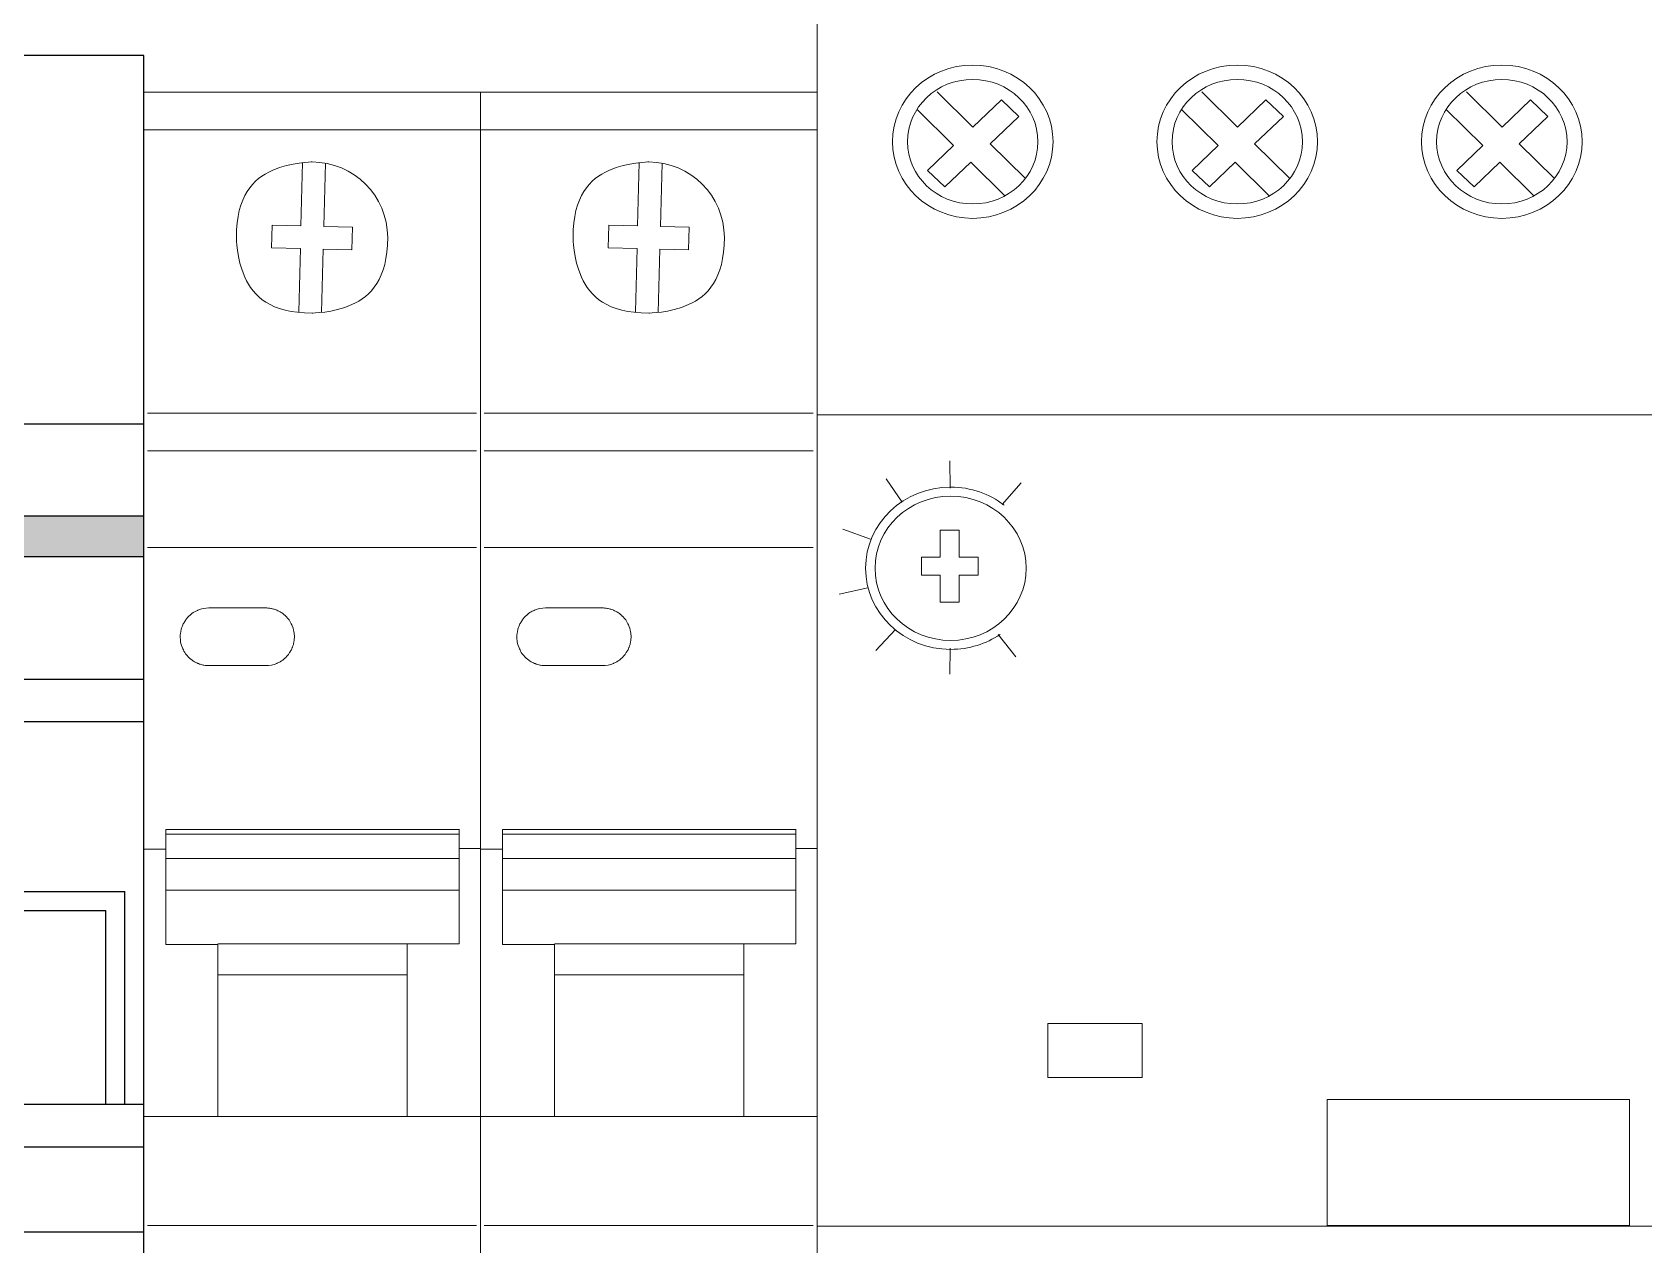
# Model space of a CAD drawing. Header units: inches. Extents: x 1904 to 4208, y 439 to 1413.
# Drawn here: x 3213.3 to 3298.6, y 1031.1 to 1095.3 of the extents above; entities that cross this region are included whole.
import ezdxf

# ---------------------------------------------------------------- set-up
doc = ezdxf.new("R2010")
doc.units = ezdxf.units.IN
doc.header["$MEASUREMENT"] = 0
doc.layers.get('0').update_dxf_attribs({"lineweight": 15})
doc.layers.add('dist', color=3, linetype='Continuous', lineweight=9)
doc.layers.add('Layer 1', color=7, linetype='Continuous')

# ---------------------------------------------------------------- blocks, each defined once
blk = doc.blocks.new('A$C44192F29')
at = {"lineweight": 25}
h = blk.add_hatch(color=8, dxfattribs=at)
h.paths.add_polyline_path([(1.653, 62.68), (0.71, 62.68), (0.71, 60.466), (1.653, 60.466)])
h.paths.add_polyline_path([(1.653, 62.979), (1.653, 63.916), (0.71, 63.916), (0.71, 62.979)])
edge = h.paths.add_edge_path()
edge.add_spline(control_points=[(2.914, 61.742), (2.914, 61.742), (4.184, 61.744), (4.184, 61.744), (4.184, 61.744), (4.184, 61.744), (4.184, 62.691), (4.184, 62.691), (4.184, 62.691), (4.184, 62.691), (1.961, 62.691), (1.961, 62.691), (1.961, 62.691), (1.961, 60.487), (1.961, 60.487), (1.961, 60.487), (1.961, 60.487), (4.184, 60.487), (4.184, 60.487), (4.184, 60.487), (4.184, 60.487), (4.184, 60.487), (4.184, 60.487)], knot_values=[0.75, 0.75, 0.75, 0.75, 0.875, 0.875, 0.875, 0.8751, 1, 1, 1, 1.0001, 1.125, 1.125, 1.125, 1.25, 1.25, 1.25, 1.2501, 1.3125, 1.3125, 1.3125, 1.3126, 1.375, 1.375, 1.375, 1.375], degree=3, periodic=0)
edge.add_spline(control_points=[(4.184, 60.487), (4.184, 60.487), (4.184, 61.425), (4.184, 61.425), (4.184, 61.425), (4.184, 61.425), (4.184, 61.425), (4.184, 61.425)], knot_values=[0.625, 0.625, 0.625, 0.625, 0.6875, 0.6875, 0.6875, 0.6876, 0.75, 0.75, 0.75, 0.75], degree=3, periodic=0)
edge.add_spline(control_points=[(4.184, 61.425), (4.184, 61.425), (2.914, 61.422), (2.914, 61.422), (2.914, 61.422), (2.914, 61.422), (2.914, 61.422), (2.914, 61.422)], knot_values=[0.5, 0.5, 0.5, 0.5, 0.5625, 0.5625, 0.5625, 0.5626, 0.625, 0.625, 0.625, 0.625], degree=3, periodic=0)
edge.add_spline(control_points=[(2.914, 61.422), (2.914, 61.422), (2.914, 61.742), (2.914, 61.742), (2.914, 61.742), (2.914, 61.742), (2.914, 61.742), (2.914, 61.742)], knot_values=[0.375, 0.375, 0.375, 0.375, 0.4375, 0.4375, 0.4375, 0.4376, 0.5, 0.5, 0.5, 0.5], degree=3, periodic=0)
edge = h.paths.add_edge_path()
edge.add_spline(control_points=[(4.513, 60.516), (4.513, 60.516), (5.46, 60.516), (5.46, 60.516), (5.46, 60.516), (5.46, 60.516), (5.46, 61.72), (5.46, 61.72), (5.46, 61.72), (5.46, 61.72), (5.46, 61.72), (5.46, 61.72)], knot_values=[0.769231, 0.769231, 0.769231, 0.769231, 0.846154, 0.846154, 0.846154, 0.846254, 0.884615, 0.884615, 0.884615, 0.884715, 0.923077, 0.923077, 0.923077, 0.923077], degree=3, periodic=0)
edge.add_spline(control_points=[(5.46, 61.72), (5.46, 61.72), (5.787, 61.719), (5.787, 61.719), (5.787, 61.719), (5.787, 61.719), (6.564, 60.527), (6.564, 60.527), (6.564, 60.527), (6.564, 60.527), (7.749, 60.526), (7.749, 60.526), (7.749, 60.526), (7.749, 60.526), (7.749, 60.526), (7.749, 60.526)], knot_values=[0.538462, 0.538462, 0.538462, 0.538462, 0.615385, 0.615385, 0.615385, 0.615485, 0.692308, 0.692308, 0.692308, 0.692408, 0.730769, 0.730769, 0.730769, 0.730869, 0.769231, 0.769231, 0.769231, 0.769231], degree=3, periodic=0)
edge.add_spline(control_points=[(7.749, 60.526), (7.749, 60.526), (6.588, 62.197), (6.588, 62.197), (6.588, 62.197), (6.588, 62.197), (7.74, 63.916), (7.74, 63.916), (7.74, 63.916), (7.74, 63.916), (6.602, 63.916), (6.602, 63.916), (6.602, 63.916), (6.602, 63.916), (5.784, 62.677), (5.784, 62.677), (5.784, 62.677), (5.784, 62.677), (5.455, 62.677), (5.455, 62.677), (5.455, 62.677), (5.455, 62.677), (5.45, 63.916), (5.45, 63.916), (5.45, 63.916), (5.45, 63.916), (4.513, 63.916), (4.513, 63.916), (4.513, 63.916), (4.513, 60.516), (4.513, 60.516), (4.513, 60.516), (4.513, 60.516), (4.513, 60.516), (4.513, 60.516)], knot_values=[0.923077, 0.923077, 0.923077, 0.923077, 1, 1, 1, 1.0001, 1.076923, 1.076923, 1.076923, 1.077023, 1.153846, 1.153846, 1.153846, 1.153946, 1.230769, 1.230769, 1.230769, 1.230869, 1.307692, 1.307692, 1.307692, 1.307792, 1.384615, 1.384615, 1.384615, 1.384715, 1.461538, 1.461538, 1.461538, 1.5, 1.5, 1.5, 1.5001, 1.538462, 1.538462, 1.538462, 1.538462], degree=3, periodic=0)
for points in [[(1.982, 63.916), (1.982, 62.989), (4.184, 62.989), (4.184, 63.916)], [(0, 59.635), (0, 57.48), (81, 57.48), (81, 59.635)]]:
    blk.add_hatch(color=2, dxfattribs=at).paths.add_polyline_path(points)
at = {"color": 2, "lineweight": 25}
for p, q in [((0, 59.635), (81, 59.635)), ((0, 57.48), (81, 57.48))]:
    blk.add_line(p, q, dxfattribs=at)
at = {"layer": 'dist', "color": 0, "lineweight": 25}
for p, q in [((5.625, 79.5), (5.625, 84)), ((12.375, 79.5), (12.375, 84)), ((32.625, 79.5), (32.625, 84)), ((39.375, 79.5), (39.375, 84)), ((59.625, 79.5), (59.625, 84)), ((66.375, 79.5), (66.375, 84)), ((5.625, 79.5), (2.25, 79.5)), ((2.25, 70.5), (2.25, 79.5)), ((8, 76), (8, 79.387)), ((10, 76), (10, 79.387)), ((15.75, 79.5), (12.375, 79.5)), ((15.75, 70.5), (15.75, 79.5)), ((32.625, 79.5), (29.25, 79.5)), ((29.25, 70.5), (29.25, 79.5)), ((35, 76), (35, 79.387)), ((37, 76), (37, 79.387)), ((42.75, 79.5), (39.375, 79.5)), ((42.75, 70.5), (42.75, 79.5)), ((59.625, 79.5), (56.25, 79.5)), ((56.25, 70.5), (56.25, 79.5)), ((62, 76), (62, 79.387)), ((64, 76), (64, 79.387)), ((69.75, 79.5), (66.375, 79.5)), ((69.75, 70.5), (69.75, 79.5)), ((4.613, 76), (8, 76)), ((5.777, 76), (8, 76)), ((10, 76), (13.387, 76)), ((31.613, 76), (35, 76)), ((32.777, 76), (35, 76)), ((37, 76), (40.387, 76)), ((58.613, 76), (62, 76)), ((59.777, 76), (62, 76)), ((64, 76), (67.387, 76)), ((4.613, 74), (8, 74)), ((8, 70.613), (8, 74)), ((10, 70.613), (10, 74)), ((10, 74), (13.387, 74)), ((31.613, 74), (35, 74)), ((35, 70.613), (35, 74)), ((37, 70.613), (37, 74)), ((37, 74), (40.387, 74)), ((58.613, 74), (62, 74)), ((62, 70.613), (62, 74)), ((64, 70.613), (64, 74)), ((64, 74), (67.387, 74)), ((2.25, 70.5), (15.75, 70.5)), ((29.25, 70.5), (42.75, 70.5)), ((56.25, 70.5), (69.75, 70.5)), ((0, 64.5), (27, 64.5)), ((27, 64.5), (54, 64.5)), ((54, 64.5), (81, 64.5)), ((20.25, 51), (27, 51)), ((47.25, 51), (54, 51)), ((74.25, 51), (81, 51)), ((20.25, 48.75), (27, 48.75)), ((47.25, 48.75), (54, 48.75)), ((74.25, 48.75), (81, 48.75)), ((1, 39.75), (26, 39.75)), ((28, 39.75), (53, 39.75)), ((55, 39.75), (80, 39.75)), ((2, 38.75), (25, 38.75)), ((29, 38.75), (52, 38.75)), ((56, 38.75), (79, 38.75)), ((9, 30.75), (18, 30.75)), ((9, 30.75), (9, 28.5)), ((18, 30.75), (18, 28.5)), ((36, 30.75), (45, 30.75)), ((36, 30.75), (36, 28.5)), ((45, 30.75), (45, 28.5)), ((63, 30.75), (72, 30.75)), ((63, 30.75), (63, 28.5)), ((72, 30.75), (72, 28.5)), ((0, 28.5), (81, 28.5)), ((0, 26.25), (81, 26.25)), ((0, 21.75), (81, 21.75)), ((0, 19.5), (81, 19.5)), ((2.25, 13.5), (2.25, 4.5)), ((15.75, 13.5), (2.25, 13.5)), ((8, 13.387), (8, 10)), ((10, 13.387), (10, 10)), ((15.75, 13.5), (15.75, 4.5)), ((27, 13.5), (17.344, 13.5)), ((17.344, 13.5), (17.344, 10)), ((29.25, 13.5), (29.25, 4.5)), ((42.75, 13.5), (29.25, 13.5)), ((35, 13.387), (35, 10)), ((37, 13.387), (37, 10)), ((42.75, 13.5), (42.75, 4.5)), ((54, 13.5), (44.344, 13.5)), ((44.344, 13.5), (44.344, 10)), ((56.25, 13.5), (56.25, 4.5)), ((69.75, 13.5), (56.25, 13.5)), ((62, 13.387), (62, 10)), ((64, 13.387), (64, 10)), ((69.75, 13.5), (69.75, 4.5)), ((81, 13.5), (71.344, 13.5)), ((71.344, 13.5), (71.344, 10)), ((27, 11.75), (17.344, 11.75)), ((54, 11.75), (44.344, 11.75)), ((81, 11.75), (71.344, 11.75)), ((8, 10), (4.613, 10)), ((13.387, 10), (10, 10)), ((27, 10), (17.344, 10)), ((35, 10), (31.613, 10)), ((40.387, 10), (37, 10)), ((54, 10), (44.344, 10)), ((62, 10), (58.613, 10)), ((67.387, 10), (64, 10)), ((81, 10), (71.344, 10)), ((8, 8), (4.613, 8)), ((8, 8), (8, 4.613)), ((10, 8), (10, 4.613)), ((12.223, 8), (10, 8)), ((13.387, 8), (10, 8)), ((35, 8), (31.613, 8)), ((35, 8), (35, 4.613)), ((37, 8), (37, 4.613)), ((39.223, 8), (37, 8)), ((40.387, 8), (37, 8)), ((62, 8), (58.613, 8)), ((62, 8), (62, 4.613)), ((64, 8), (64, 4.613)), ((66.223, 8), (64, 8)), ((67.387, 8), (64, 8)), ((2.25, 4.5), (5.625, 4.5)), ((5.625, 4.5), (5.625, 0)), ((12.375, 4.5), (15.75, 4.5)), ((12.375, 4.5), (12.375, 0)), ((29.25, 4.5), (32.625, 4.5)), ((32.625, 4.5), (32.625, 0)), ((39.375, 4.5), (42.75, 4.5)), ((39.375, 4.5), (39.375, 0)), ((56.25, 4.5), (59.625, 4.5)), ((59.625, 4.5), (59.625, 0)), ((66.375, 4.5), (69.75, 4.5)), ((66.375, 4.5), (66.375, 0))]:
    blk.add_line(p, q, dxfattribs=at)
for points in [[(27, 59.635), (27, 84), (0, 84), (0, 0), (27, 0), (27, 19.5)], [(54, 59.635), (54, 84), (27, 84), (27, 59.635)], [(54, 19.5), (54, 0), (81, 0), (81, 84), (54, 84), (54, 59.635)], [(27, 28.5), (27, 57.48)], [(27, 57.48), (27, 28.5)], [(54, 28.5), (54, 57.48)], [(54, 57.48), (54, 28.5)], [(20.25, 48.75), (20.25, 51)], [(47.25, 48.75), (47.25, 51)], [(74.25, 48.75), (74.25, 51)], [(1, 39.75), (1, 28.5)], [(26, 28.5), (26, 39.75)], [(28, 39.75), (28, 28.5)], [(53, 28.5), (53, 39.75)], [(55, 39.75), (55, 28.5)], [(80, 28.5), (80, 39.75)], [(2, 38.75), (2, 28.5)], [(25, 28.5), (25, 38.75)], [(29, 38.75), (29, 28.5)], [(52, 28.5), (52, 38.75)], [(56, 38.75), (56, 28.5)], [(79, 28.5), (79, 38.75)], [(27, 19.5), (27, 0), (54, 0), (54, 19.5)]]:
    blk.add_lwpolyline(points, dxfattribs=at)
for centre in [(9, 75), (36, 75), (63, 75), (9, 9), (36, 9), (63, 9)]:
    blk.add_circle(centre, 4.5, dxfattribs=at)
at = {"layer": 'Layer 1', "color": 9, "lineweight": 25}
for points in [[(0.71, 62.979), (1.653, 62.979), (1.653, 63.916), (0.71, 63.916), (0.71, 62.979)], [(0.71, 60.466), (1.653, 60.466), (1.653, 62.68), (0.71, 62.68), (0.71, 60.466)]]:
    blk.add_lwpolyline(points, close=True, dxfattribs=at)
at = {"layer": 'Layer 1', "color": 2, "lineweight": 25}
blk.add_lwpolyline([(1.982, 62.989), (4.184, 62.989), (4.184, 63.916), (1.982, 63.916), (1.982, 62.989)], close=True, dxfattribs=at)
at = {"layer": 'Layer 1', "color": 9, "lineweight": 25}
for points, knots in [([(4.513, 63.916), (4.513, 63.916), (5.45, 63.916), (5.45, 63.916), (5.45, 63.916), (5.45, 63.916), (5.455, 62.677), (5.455, 62.677), (5.455, 62.677), (5.455, 62.677), (5.784, 62.677), (5.784, 62.677), (5.784, 62.677), (5.784, 62.677), (6.602, 63.916), (6.602, 63.916), (6.602, 63.916), (6.602, 63.916), (7.74, 63.916), (7.74, 63.916), (7.74, 63.916), (7.74, 63.916), (6.588, 62.197), (6.588, 62.197), (6.588, 62.197), (6.588, 62.197), (7.749, 60.526), (7.749, 60.526), (7.749, 60.526), (7.749, 60.526), (6.564, 60.527), (6.564, 60.527), (6.564, 60.527), (6.564, 60.527), (5.787, 61.719), (5.787, 61.719), (5.787, 61.719), (5.787, 61.719), (5.46, 61.72), (5.46, 61.72), (5.46, 61.72), (5.46, 61.72), (5.46, 60.516), (5.46, 60.516), (5.46, 60.516), (5.46, 60.516), (4.513, 60.516), (4.513, 60.516), (4.513, 60.516), (4.513, 60.516), (4.513, 63.916), (4.513, 63.916)], [0, 0, 0, 0, 0.076923, 0.076923, 0.076923, 0.076923, 0.153846, 0.153846, 0.153846, 0.153846, 0.230769, 0.230769, 0.230769, 0.230769, 0.307692, 0.307692, 0.307692, 0.307692, 0.384615, 0.384615, 0.384615, 0.384615, 0.461538, 0.461538, 0.461538, 0.461538, 0.538462, 0.538462, 0.538462, 0.538462, 0.615385, 0.615385, 0.615385, 0.615385, 0.692308, 0.692308, 0.692308, 0.692308, 0.769231, 0.769231, 0.769231, 0.769231, 0.846154, 0.846154, 0.846154, 0.846154, 0.923077, 0.923077, 0.923077, 0.923077, 1, 1, 1, 1]), ([(1.961, 62.691), (1.961, 62.691), (4.184, 62.691), (4.184, 62.691), (4.184, 62.691), (4.184, 62.691), (4.184, 61.744), (4.184, 61.744), (4.184, 61.744), (4.184, 61.744), (2.914, 61.742), (2.914, 61.742), (2.914, 61.742), (2.914, 61.742), (2.914, 61.422), (2.914, 61.422), (2.914, 61.422), (2.914, 61.422), (4.184, 61.425), (4.184, 61.425), (4.184, 61.425), (4.184, 61.425), (4.184, 60.487), (4.184, 60.487), (4.184, 60.487), (4.184, 60.487), (1.961, 60.487), (1.961, 60.487), (1.961, 60.487), (1.961, 60.487), (1.961, 62.691), (1.961, 62.691)], [0, 0, 0, 0, 0.125, 0.125, 0.125, 0.125, 0.25, 0.25, 0.25, 0.25, 0.375, 0.375, 0.375, 0.375, 0.5, 0.5, 0.5, 0.5, 0.625, 0.625, 0.625, 0.625, 0.75, 0.75, 0.75, 0.75, 0.875, 0.875, 0.875, 0.875, 1, 1, 1, 1])]:
    blk.add_open_spline(points, degree=3, knots=knots, dxfattribs=at)

msp = doc.modelspace()

# ---------------------------------------------------------------- hatches: boundary and pattern name
at = {"lineweight": 15}
h = msp.add_hatch(dxfattribs=at)
h.set_pattern_fill('ANSI31', color=0, scale=50)
h.set_pattern_definition([(45, (24.8556, 0), (-4.419417, 4.419417), [])])
h.paths.add_polyline_path([(3421.117, 836.478), (3131.218, 836.478), (3131.218, 811.386), (3421.117, 811.573)])
h.paths.add_polyline_path([(3446.117, 1119.689), (3426.132, 1119.689), (3426.132, 1136.189), (3421.117, 1136.189), (3421.117, 811.573), (3446.117, 811.573)])
h.paths.add_polyline_path([(3433.245, 1101.189), (3430.359, 1106.189), (3433.245, 1111.189), (3439.019, 1111.189), (3441.906, 1106.189), (3439.019, 1101.189)], flags=16)
h.paths.add_polyline_path([(3433.132, 1106.189, -1), (3439.132, 1106.189, -1)], flags=0)
h.paths.add_polyline_path([(3433.632, 1106.189, -1), (3438.632, 1106.189, -1)], flags=0)
h.paths.add_polyline_path([(3131.218, 1136.189), (3126.132, 1136.189), (3126.132, 1119.689), (3106.218, 1119.689), (3106.218, 811.386), (3131.218, 811.386), (3131.218, 836.478)])
h.paths.add_polyline_path([(3113.245, 1101.189), (3110.359, 1106.189), (3113.245, 1111.189), (3119.019, 1111.189), (3121.906, 1106.189), (3119.019, 1101.189)], flags=16)
h.paths.add_polyline_path([(3113.132, 1106.189, -1), (3119.132, 1106.189, -1)], flags=0)
h.paths.add_polyline_path([(3113.632, 1106.189, -1), (3118.632, 1106.189, -1)], flags=0)
h.paths.add_polyline_path([(3421.117, 982.002), (3131.218, 982.002), (3131.218, 956.91), (3421.117, 957.096)])
h.paths.add_polyline_path([(3421.117, 1136.189), (3131.218, 1136.189), (3131.218, 1111.097), (3421.117, 1111.284)])
h.paths.add_polyline_path([(3126.132, 1136.189), (3106.218, 1136.189), (3106.218, 1119.689), (3126.132, 1119.689)], flags=17)
h.paths.add_polyline_path([(3112.882, 1131.189, -1), (3119.382, 1131.189, -1)], flags=16)
h.paths.add_polyline_path([(3446.117, 1136.189), (3426.132, 1136.189), (3426.132, 1119.689), (3446.117, 1119.689)], flags=17)
h.paths.add_polyline_path([(3432.882, 1131.189, -1), (3439.382, 1131.189, -1)], flags=16)

# ---------------------------------------------------------------- linework, layer by layer
at = {"color": 0, "lineweight": 15}
for points in [[(3237.033, 1092.126), (3237.033, 1092.126), (3219.218, 1092.126), (3219.218, 1092.126)], [(3219.218, 1092.126), (3219.218, 1092.126), (3219.218, 1013.154), (3219.218, 1013.154)], [(3237.033, 1092.126), (3237.033, 1092.126), (3237.033, 1092.126), (3237.033, 1092.126)], [(3237.033, 1092.126), (3237.033, 1092.126), (3237.033, 1047.046), (3237.033, 1047.046)], [(3254.848, 1092.126), (3254.848, 1092.126), (3237.033, 1092.126), (3237.033, 1092.126)], [(3237.033, 1092.126), (3237.033, 1092.126), (3237.033, 1013.154), (3237.033, 1013.154)], [(3254.848, 1092.126), (3254.848, 1092.126), (3254.848, 1092.126), (3254.848, 1092.126)], [(3254.848, 1092.126), (3254.848, 1092.126), (3254.848, 1047.046), (3254.848, 1047.046)], [(3237.033, 1090.127), (3237.033, 1090.127), (3219.218, 1090.127), (3219.218, 1090.127)], [(3237.033, 1090.127), (3237.033, 1090.127), (3237.033, 1090.127), (3237.033, 1090.127)], [(3254.848, 1090.127), (3254.848, 1090.127), (3237.033, 1090.127), (3237.033, 1090.127)], [(3254.848, 1090.127), (3254.848, 1090.127), (3254.848, 1090.127), (3254.848, 1090.127)], [(3227.63, 1088.396), (3227.63, 1088.396), (3227.541, 1085.045), (3227.541, 1085.045)], [(3228.742, 1085.012), (3228.742, 1085.012), (3228.831, 1088.364), (3228.831, 1088.364)], [(3245.445, 1088.396), (3245.445, 1088.396), (3245.356, 1085.045), (3245.356, 1085.045)], [(3246.557, 1085.012), (3246.557, 1085.012), (3246.646, 1088.364), (3246.646, 1088.364)], [(3226.014, 1085.085), (3226.014, 1085.085), (3225.981, 1083.886), (3225.981, 1083.886)], [(3226.014, 1085.085), (3226.014, 1085.085), (3227.541, 1085.045), (3227.541, 1085.045)], [(3228.742, 1085.012), (3228.742, 1085.012), (3230.269, 1084.971), (3230.269, 1084.971)], [(3230.238, 1083.772), (3230.238, 1083.772), (3230.269, 1084.971), (3230.269, 1084.971)], [(3243.829, 1085.085), (3243.829, 1085.085), (3243.796, 1083.886), (3243.796, 1083.886)], [(3243.829, 1085.085), (3243.829, 1085.085), (3245.356, 1085.045), (3245.356, 1085.045)], [(3246.557, 1085.012), (3246.557, 1085.012), (3248.084, 1084.971), (3248.084, 1084.971)], [(3248.053, 1083.772), (3248.053, 1083.772), (3248.084, 1084.971), (3248.084, 1084.971)], [(3225.981, 1083.886), (3225.981, 1083.886), (3227.509, 1083.845), (3227.509, 1083.845)], [(3243.796, 1083.886), (3243.796, 1083.886), (3245.324, 1083.845), (3245.324, 1083.845)], [(3227.509, 1083.845), (3227.509, 1083.845), (3227.42, 1080.493), (3227.42, 1080.493)], [(3228.62, 1080.461), (3228.62, 1080.461), (3228.71, 1083.814), (3228.71, 1083.814)], [(3228.71, 1083.814), (3228.71, 1083.814), (3230.238, 1083.772), (3230.238, 1083.772)], [(3245.324, 1083.845), (3245.324, 1083.845), (3245.235, 1080.493), (3245.235, 1080.493)], [(3246.435, 1080.461), (3246.435, 1080.461), (3246.525, 1083.814), (3246.525, 1083.814)], [(3246.525, 1083.814), (3246.525, 1083.814), (3248.053, 1083.772), (3248.053, 1083.772)], [(3219.418, 1075.132), (3219.418, 1075.132), (3236.833, 1075.132), (3236.833, 1075.132)], [(3237.233, 1075.132), (3237.233, 1075.132), (3254.648, 1075.132), (3254.648, 1075.132)], [(3219.418, 1073.132), (3219.418, 1073.132), (3236.833, 1073.132), (3236.833, 1073.132)], [(3237.233, 1073.132), (3237.233, 1073.132), (3254.648, 1073.132), (3254.648, 1073.132)], [(3219.418, 1068.03), (3219.418, 1068.03), (3236.833, 1068.03), (3236.833, 1068.03)], [(3237.233, 1068.03), (3237.233, 1068.03), (3254.648, 1068.03), (3254.648, 1068.03)], [(3225.674, 1064.825), (3225.674, 1064.825), (3222.671, 1064.825), (3222.671, 1064.825)], [(3243.489, 1064.825), (3243.489, 1064.825), (3240.486, 1064.825), (3240.486, 1064.825)], [(3222.671, 1061.774), (3222.671, 1061.774), (3225.674, 1061.774), (3225.674, 1061.774)], [(3240.486, 1061.774), (3240.486, 1061.774), (3243.489, 1061.774), (3243.489, 1061.774)], [(3220.394, 1047.023), (3220.394, 1047.023), (3220.394, 1053.098), (3220.394, 1053.098)], [(3235.908, 1053.098), (3235.908, 1053.098), (3220.394, 1053.098), (3220.394, 1053.098)], [(3235.908, 1052.853), (3235.908, 1052.853), (3220.394, 1052.853), (3220.394, 1052.853)], [(3235.908, 1053.124), (3235.908, 1053.124), (3235.908, 1047.05), (3235.908, 1047.05)], [(3235.908, 1053.124), (3235.908, 1053.124), (3235.908, 1053.124), (3235.908, 1053.124)], [(3235.908, 1053.102), (3235.908, 1053.102), (3235.908, 1053.102), (3235.908, 1053.102)], [(3235.908, 1052.857), (3235.908, 1052.857), (3235.908, 1052.857), (3235.908, 1052.857)], [(3238.209, 1047.023), (3238.209, 1047.023), (3238.209, 1053.098), (3238.209, 1053.098)], [(3253.723, 1053.098), (3253.723, 1053.098), (3238.209, 1053.098), (3238.209, 1053.098)], [(3253.723, 1052.853), (3253.723, 1052.853), (3238.209, 1052.853), (3238.209, 1052.853)], [(3253.723, 1053.124), (3253.723, 1053.124), (3253.723, 1047.05), (3253.723, 1047.05)], [(3253.723, 1053.124), (3253.723, 1053.124), (3253.723, 1053.124), (3253.723, 1053.124)], [(3253.723, 1053.102), (3253.723, 1053.102), (3253.723, 1053.102), (3253.723, 1053.102)], [(3253.723, 1052.857), (3253.723, 1052.857), (3253.723, 1052.857), (3253.723, 1052.857)], [(3219.218, 1052.064), (3219.218, 1052.064), (3220.394, 1052.064), (3220.394, 1052.064)], [(3220.394, 1051.572), (3220.394, 1051.572), (3235.908, 1051.572), (3235.908, 1051.572)], [(3235.908, 1052.091), (3235.908, 1052.091), (3237.033, 1052.091), (3237.033, 1052.091)], [(3237.033, 1052.091), (3237.033, 1052.091), (3237.033, 1052.091), (3237.033, 1052.091)], [(3237.033, 1052.064), (3237.033, 1052.064), (3238.209, 1052.064), (3238.209, 1052.064)], [(3238.209, 1051.572), (3238.209, 1051.572), (3253.723, 1051.572), (3253.723, 1051.572)], [(3253.723, 1052.091), (3253.723, 1052.091), (3254.848, 1052.091), (3254.848, 1052.091)], [(3254.848, 1052.091), (3254.848, 1052.091), (3254.848, 1052.091), (3254.848, 1052.091)], [(3220.394, 1049.892), (3220.394, 1049.892), (3235.908, 1049.892), (3235.908, 1049.892)], [(3238.209, 1049.892), (3238.209, 1049.892), (3253.723, 1049.892), (3253.723, 1049.892)], [(3223.147, 1047.023), (3223.147, 1047.023), (3220.394, 1047.023), (3220.394, 1047.023)], [(3235.908, 1047.046), (3235.908, 1047.046), (3223.147, 1047.046), (3223.147, 1047.046)], [(3223.147, 1037.911), (3223.147, 1037.911), (3223.147, 1047.023), (3223.147, 1047.023)], [(3223.147, 1047.023), (3223.147, 1047.023), (3223.147, 1047.023), (3223.147, 1047.023)], [(3233.155, 1047.023), (3233.155, 1047.023), (3233.155, 1037.911), (3233.155, 1037.911)], [(3233.155, 1047.023), (3233.155, 1047.023), (3233.155, 1047.023), (3233.155, 1047.023)], [(3235.908, 1047.05), (3235.908, 1047.05), (3235.908, 1047.05), (3235.908, 1047.05)], [(3237.033, 1047.046), (3237.033, 1047.046), (3237.033, 1013.154), (3237.033, 1013.154)], [(3240.962, 1047.023), (3240.962, 1047.023), (3238.209, 1047.023), (3238.209, 1047.023)], [(3253.723, 1047.046), (3253.723, 1047.046), (3240.962, 1047.046), (3240.962, 1047.046)], [(3240.962, 1037.911), (3240.962, 1037.911), (3240.962, 1047.023), (3240.962, 1047.023)], [(3240.962, 1047.023), (3240.962, 1047.023), (3240.962, 1047.023), (3240.962, 1047.023)], [(3250.97, 1047.023), (3250.97, 1047.023), (3250.97, 1037.911), (3250.97, 1037.911)], [(3250.97, 1047.023), (3250.97, 1047.023), (3250.97, 1047.023), (3250.97, 1047.023)], [(3253.723, 1047.05), (3253.723, 1047.05), (3253.723, 1047.05), (3253.723, 1047.05)], [(3254.848, 1047.046), (3254.848, 1047.046), (3254.848, 1013.154), (3254.848, 1013.154)], [(3223.147, 1045.409), (3223.147, 1045.409), (3233.155, 1045.409), (3233.155, 1045.409)], [(3223.147, 1045.409), (3223.147, 1045.409), (3233.155, 1045.409), (3233.155, 1045.409)], [(3233.155, 1045.409), (3233.155, 1045.409), (3233.155, 1045.409), (3233.155, 1045.409)], [(3240.962, 1045.409), (3240.962, 1045.409), (3250.97, 1045.409), (3250.97, 1045.409)], [(3240.962, 1045.409), (3240.962, 1045.409), (3250.97, 1045.409), (3250.97, 1045.409)], [(3250.97, 1045.409), (3250.97, 1045.409), (3250.97, 1045.409), (3250.97, 1045.409)], [(3219.218, 1037.911), (3219.218, 1037.911), (3237.033, 1037.911), (3237.033, 1037.911)], [(3233.83, 1037.911), (3233.83, 1037.911), (3236.833, 1037.911), (3236.833, 1037.911)], [(3237.033, 1037.911), (3237.033, 1037.911), (3237.033, 1037.911), (3237.033, 1037.911)], [(3237.033, 1037.911), (3237.033, 1037.911), (3254.848, 1037.911), (3254.848, 1037.911)], [(3251.645, 1037.911), (3251.645, 1037.911), (3254.648, 1037.911), (3254.648, 1037.911)], [(3254.848, 1037.911), (3254.848, 1037.911), (3254.848, 1037.911), (3254.848, 1037.911)], [(3219.418, 1032.147), (3219.418, 1032.147), (3236.833, 1032.147), (3236.833, 1032.147)], [(3236.833, 1032.147), (3236.833, 1032.147), (3236.833, 1032.147), (3236.833, 1032.147)], [(3237.233, 1032.147), (3237.233, 1032.147), (3254.648, 1032.147), (3254.648, 1032.147)], [(3254.648, 1032.147), (3254.648, 1032.147), (3254.648, 1032.147), (3254.648, 1032.147)]]:
    msp.add_open_spline(points, degree=3, dxfattribs=at)
for points, knots in [([(3232.129, 1084.429), (3232.129, 1086.637), (3230.336, 1088.427), (3228.125, 1088.427), (3228.125, 1088.427), (3225.914, 1088.427), (3224.122, 1086.637), (3224.122, 1084.429), (3224.122, 1084.429), (3224.122, 1082.219), (3225.914, 1080.43), (3228.125, 1080.43), (3228.125, 1080.43), (3230.336, 1080.43), (3232.129, 1082.219), (3232.129, 1084.429), (3232.129, 1084.429), (3232.129, 1084.429), (3232.129, 1084.429), (3232.129, 1084.429)], [0, 0, 0, 0, 0.166667, 0.166667, 0.166667, 0.25, 0.333333, 0.333333, 0.333333, 0.416667, 0.5, 0.5, 0.5, 0.583333, 0.666667, 0.666667, 0.666667, 0.833333, 1, 1, 1, 1]), ([(3249.944, 1084.429), (3249.944, 1086.637), (3248.151, 1088.427), (3245.94, 1088.427), (3245.94, 1088.427), (3243.729, 1088.427), (3241.937, 1086.637), (3241.937, 1084.429), (3241.937, 1084.429), (3241.937, 1082.219), (3243.729, 1080.43), (3245.94, 1080.43), (3245.94, 1080.43), (3248.151, 1080.43), (3249.944, 1082.219), (3249.944, 1084.429), (3249.944, 1084.429), (3249.944, 1084.429), (3249.944, 1084.429), (3249.944, 1084.429)], [0, 0, 0, 0, 0.166667, 0.166667, 0.166667, 0.25, 0.333333, 0.333333, 0.333333, 0.416667, 0.5, 0.5, 0.5, 0.583333, 0.666667, 0.666667, 0.666667, 0.833333, 1, 1, 1, 1]), ([(3219.218, 1067.998), (3219.218, 1065.459), (3219.218, 1062.837), (3219.218, 1060.181), (3219.218, 1060.181), (3219.218, 1057.526), (3219.218, 1054.838), (3219.218, 1052.169)], [0, 0, 0, 0, 0.333333, 0.333333, 0.333333, 0.666667, 1, 1, 1, 1]), ([(3237.033, 1067.998), (3237.033, 1065.459), (3237.033, 1062.837), (3237.033, 1060.181), (3237.033, 1060.181), (3237.033, 1057.526), (3237.033, 1054.838), (3237.033, 1052.169)], [0, 0, 0, 0, 0.333333, 0.333333, 0.333333, 0.666667, 1, 1, 1, 1]), ([(3222.671, 1064.825), (3222.469, 1064.825), (3222.269, 1064.785), (3222.084, 1064.707), (3222.084, 1064.707), (3221.898, 1064.628), (3221.732, 1064.515), (3221.592, 1064.372), (3221.592, 1064.372), (3221.521, 1064.301), (3221.459, 1064.224), (3221.405, 1064.142), (3221.405, 1064.142), (3221.351, 1064.06), (3221.304, 1063.971), (3221.267, 1063.879), (3221.267, 1063.879), (3221.229, 1063.788), (3221.201, 1063.695), (3221.182, 1063.598), (3221.182, 1063.598), (3221.163, 1063.502), (3221.153, 1063.401), (3221.153, 1063.303), (3221.153, 1063.303), (3221.153, 1063.106), (3221.191, 1062.908), (3221.265, 1062.724), (3221.265, 1062.724), (3221.339, 1062.541), (3221.451, 1062.37), (3221.59, 1062.229), (3221.59, 1062.229), (3221.66, 1062.158), (3221.738, 1062.093), (3221.821, 1062.036), (3221.821, 1062.036), (3221.903, 1061.98), (3221.99, 1061.932), (3222.084, 1061.893), (3222.084, 1061.893), (3222.176, 1061.854), (3222.273, 1061.824), (3222.372, 1061.804), (3222.372, 1061.804), (3222.47, 1061.785), (3222.57, 1061.774), (3222.671, 1061.774)], [0, 0, 0, 0, 0.076923, 0.076923, 0.076923, 0.115385, 0.153846, 0.153846, 0.153846, 0.192308, 0.230769, 0.230769, 0.230769, 0.269231, 0.307692, 0.307692, 0.307692, 0.346154, 0.384615, 0.384615, 0.384615, 0.423077, 0.461538, 0.461538, 0.461538, 0.5, 0.538462, 0.538462, 0.538462, 0.576923, 0.615385, 0.615385, 0.615385, 0.653846, 0.692308, 0.692308, 0.692308, 0.730769, 0.769231, 0.769231, 0.769231, 0.807692, 0.846154, 0.846154, 0.846154, 0.923077, 1, 1, 1, 1]), ([(3225.674, 1061.774), (3225.877, 1061.774), (3226.076, 1061.814), (3226.261, 1061.893), (3226.261, 1061.893), (3226.447, 1061.972), (3226.614, 1062.085), (3226.755, 1062.229), (3226.755, 1062.229), (3226.825, 1062.301), (3226.887, 1062.379), (3226.941, 1062.461), (3226.941, 1062.461), (3226.995, 1062.544), (3227.042, 1062.633), (3227.08, 1062.725), (3227.08, 1062.725), (3227.117, 1062.817), (3227.145, 1062.912), (3227.164, 1063.009), (3227.164, 1063.009), (3227.182, 1063.105), (3227.191, 1063.206), (3227.191, 1063.304), (3227.191, 1063.304), (3227.191, 1063.5), (3227.152, 1063.698), (3227.077, 1063.88), (3227.077, 1063.88), (3227.003, 1064.062), (3226.891, 1064.231), (3226.753, 1064.373), (3226.753, 1064.373), (3226.683, 1064.443), (3226.605, 1064.508), (3226.523, 1064.565), (3226.523, 1064.565), (3226.44, 1064.62), (3226.353, 1064.668), (3226.261, 1064.707), (3226.261, 1064.707), (3226.168, 1064.746), (3226.071, 1064.776), (3225.973, 1064.796), (3225.973, 1064.796), (3225.875, 1064.816), (3225.774, 1064.825), (3225.674, 1064.825)], [0, 0, 0, 0, 0.076923, 0.076923, 0.076923, 0.115385, 0.153846, 0.153846, 0.153846, 0.192308, 0.230769, 0.230769, 0.230769, 0.269231, 0.307692, 0.307692, 0.307692, 0.346154, 0.384615, 0.384615, 0.384615, 0.423077, 0.461538, 0.461538, 0.461538, 0.5, 0.538462, 0.538462, 0.538462, 0.576923, 0.615385, 0.615385, 0.615385, 0.653846, 0.692308, 0.692308, 0.692308, 0.730769, 0.769231, 0.769231, 0.769231, 0.807692, 0.846154, 0.846154, 0.846154, 0.923077, 1, 1, 1, 1]), ([(3240.486, 1064.825), (3240.284, 1064.825), (3240.084, 1064.785), (3239.899, 1064.707), (3239.899, 1064.707), (3239.713, 1064.628), (3239.547, 1064.515), (3239.407, 1064.372), (3239.407, 1064.372), (3239.336, 1064.301), (3239.274, 1064.224), (3239.22, 1064.142), (3239.22, 1064.142), (3239.166, 1064.06), (3239.119, 1063.971), (3239.082, 1063.879), (3239.082, 1063.879), (3239.044, 1063.788), (3239.016, 1063.695), (3238.997, 1063.598), (3238.997, 1063.598), (3238.978, 1063.502), (3238.968, 1063.401), (3238.968, 1063.303), (3238.968, 1063.303), (3238.968, 1063.106), (3239.006, 1062.908), (3239.08, 1062.724), (3239.08, 1062.724), (3239.154, 1062.541), (3239.266, 1062.37), (3239.405, 1062.229), (3239.405, 1062.229), (3239.475, 1062.158), (3239.553, 1062.093), (3239.636, 1062.036), (3239.636, 1062.036), (3239.718, 1061.98), (3239.805, 1061.932), (3239.899, 1061.893), (3239.899, 1061.893), (3239.991, 1061.854), (3240.088, 1061.824), (3240.187, 1061.804), (3240.187, 1061.804), (3240.285, 1061.785), (3240.385, 1061.774), (3240.486, 1061.774)], [0, 0, 0, 0, 0.076923, 0.076923, 0.076923, 0.115385, 0.153846, 0.153846, 0.153846, 0.192308, 0.230769, 0.230769, 0.230769, 0.269231, 0.307692, 0.307692, 0.307692, 0.346154, 0.384615, 0.384615, 0.384615, 0.423077, 0.461538, 0.461538, 0.461538, 0.5, 0.538462, 0.538462, 0.538462, 0.576923, 0.615385, 0.615385, 0.615385, 0.653846, 0.692308, 0.692308, 0.692308, 0.730769, 0.769231, 0.769231, 0.769231, 0.807692, 0.846154, 0.846154, 0.846154, 0.923077, 1, 1, 1, 1]), ([(3243.489, 1061.774), (3243.692, 1061.774), (3243.891, 1061.814), (3244.076, 1061.893), (3244.076, 1061.893), (3244.262, 1061.972), (3244.429, 1062.085), (3244.57, 1062.229), (3244.57, 1062.229), (3244.64, 1062.301), (3244.702, 1062.379), (3244.756, 1062.461), (3244.756, 1062.461), (3244.81, 1062.544), (3244.857, 1062.633), (3244.895, 1062.725), (3244.895, 1062.725), (3244.932, 1062.817), (3244.96, 1062.912), (3244.979, 1063.009), (3244.979, 1063.009), (3244.997, 1063.105), (3245.006, 1063.206), (3245.006, 1063.304), (3245.006, 1063.304), (3245.006, 1063.5), (3244.967, 1063.698), (3244.892, 1063.88), (3244.892, 1063.88), (3244.818, 1064.062), (3244.706, 1064.231), (3244.568, 1064.373), (3244.568, 1064.373), (3244.498, 1064.443), (3244.42, 1064.508), (3244.338, 1064.565), (3244.338, 1064.565), (3244.255, 1064.62), (3244.168, 1064.668), (3244.076, 1064.707), (3244.076, 1064.707), (3243.983, 1064.746), (3243.886, 1064.776), (3243.788, 1064.796), (3243.788, 1064.796), (3243.69, 1064.816), (3243.589, 1064.825), (3243.489, 1064.825)], [0, 0, 0, 0, 0.076923, 0.076923, 0.076923, 0.115385, 0.153846, 0.153846, 0.153846, 0.192308, 0.230769, 0.230769, 0.230769, 0.269231, 0.307692, 0.307692, 0.307692, 0.346154, 0.384615, 0.384615, 0.384615, 0.423077, 0.461538, 0.461538, 0.461538, 0.5, 0.538462, 0.538462, 0.538462, 0.576923, 0.615385, 0.615385, 0.615385, 0.653846, 0.692308, 0.692308, 0.692308, 0.730769, 0.769231, 0.769231, 0.769231, 0.807692, 0.846154, 0.846154, 0.846154, 0.923077, 1, 1, 1, 1])]:
    msp.add_open_spline(points, degree=3, knots=knots, dxfattribs=at)
at = {"layer": 'Layer 1', "lineweight": 15}
for points, knots in [([(3254.848, 1096.518), (3254.848, 1096.518), (3299.348, 1096.518), (3299.348, 1096.518), (3299.348, 1096.518), (3299.348, 1096.518), (3299.348, 1010.638), (3299.348, 1010.638), (3299.348, 1010.638), (3299.348, 1010.638), (3254.848, 1010.638), (3254.848, 1010.638), (3254.848, 1010.638), (3254.848, 1010.638), (3254.848, 1096.518), (3254.848, 1096.518)], [0, 0, 0, 0, 0.25, 0.25, 0.25, 0.25, 0.5, 0.5, 0.5, 0.5, 0.75, 0.75, 0.75, 0.75, 1, 1, 1, 1]), ([(3263.087, 1085.443), (3265.433, 1085.443), (3267.337, 1087.259), (3267.337, 1089.498), (3267.337, 1089.498), (3267.337, 1091.738), (3265.433, 1093.554), (3263.087, 1093.554), (3263.087, 1093.554), (3260.739, 1093.554), (3258.837, 1091.738), (3258.837, 1089.498), (3258.837, 1089.498), (3258.837, 1087.259), (3260.739, 1085.443), (3263.087, 1085.443), (3263.087, 1085.443), (3263.087, 1085.443), (3263.087, 1085.443), (3263.087, 1085.443)], [0, 0, 0, 0, 0.2, 0.2, 0.2, 0.2, 0.4, 0.4, 0.4, 0.4, 0.6, 0.6, 0.6, 0.6, 0.8, 0.8, 0.8, 0.8, 1, 1, 1, 1]), ([(3277.086, 1085.443), (3279.434, 1085.443), (3281.337, 1087.259), (3281.337, 1089.498), (3281.337, 1089.498), (3281.337, 1091.738), (3279.434, 1093.554), (3277.086, 1093.554), (3277.086, 1093.554), (3274.74, 1093.554), (3272.837, 1091.738), (3272.837, 1089.498), (3272.837, 1089.498), (3272.837, 1087.259), (3274.74, 1085.443), (3277.086, 1085.443), (3277.086, 1085.443), (3277.086, 1085.443), (3277.086, 1085.443), (3277.086, 1085.443)], [0, 0, 0, 0, 0.2, 0.2, 0.2, 0.2, 0.4, 0.4, 0.4, 0.4, 0.6, 0.6, 0.6, 0.6, 0.8, 0.8, 0.8, 0.8, 1, 1, 1, 1]), ([(3291.087, 1085.443), (3293.434, 1085.443), (3295.337, 1087.259), (3295.337, 1089.498), (3295.337, 1089.498), (3295.337, 1091.738), (3293.434, 1093.554), (3291.087, 1093.554), (3291.087, 1093.554), (3288.74, 1093.554), (3286.837, 1091.738), (3286.837, 1089.498), (3286.837, 1089.498), (3286.837, 1087.259), (3288.74, 1085.443), (3291.087, 1085.443), (3291.087, 1085.443), (3291.087, 1085.443), (3291.087, 1085.443), (3291.087, 1085.443)], [0, 0, 0, 0, 0.2, 0.2, 0.2, 0.2, 0.4, 0.4, 0.4, 0.4, 0.6, 0.6, 0.6, 0.6, 0.8, 0.8, 0.8, 0.8, 1, 1, 1, 1]), ([(3263.087, 1086.204), (3264.994, 1086.204), (3266.54, 1087.679), (3266.54, 1089.498), (3266.54, 1089.498), (3266.54, 1091.318), (3264.994, 1092.794), (3263.087, 1092.794), (3263.087, 1092.794), (3261.18, 1092.794), (3259.634, 1091.318), (3259.634, 1089.498), (3259.634, 1089.498), (3259.634, 1087.68), (3261.18, 1086.204), (3263.087, 1086.204), (3263.087, 1086.204), (3263.087, 1086.204), (3263.087, 1086.204), (3263.087, 1086.204)], [0, 0, 0, 0, 0.2, 0.2, 0.2, 0.2, 0.4, 0.4, 0.4, 0.4, 0.6, 0.6, 0.6, 0.6, 0.8, 0.8, 0.8, 0.8, 1, 1, 1, 1]), ([(3277.086, 1086.204), (3278.994, 1086.204), (3280.54, 1087.679), (3280.54, 1089.498), (3280.54, 1089.498), (3280.54, 1091.318), (3278.994, 1092.794), (3277.086, 1092.794), (3277.086, 1092.794), (3275.18, 1092.794), (3273.634, 1091.318), (3273.634, 1089.498), (3273.634, 1089.498), (3273.634, 1087.68), (3275.18, 1086.204), (3277.086, 1086.204), (3277.086, 1086.204), (3277.086, 1086.204), (3277.086, 1086.204), (3277.086, 1086.204)], [0, 0, 0, 0, 0.2, 0.2, 0.2, 0.2, 0.4, 0.4, 0.4, 0.4, 0.6, 0.6, 0.6, 0.6, 0.8, 0.8, 0.8, 0.8, 1, 1, 1, 1]), ([(3291.087, 1086.204), (3292.994, 1086.204), (3294.54, 1087.679), (3294.54, 1089.498), (3294.54, 1089.498), (3294.54, 1091.318), (3292.994, 1092.794), (3291.087, 1092.794), (3291.087, 1092.794), (3289.18, 1092.794), (3287.634, 1091.318), (3287.634, 1089.498), (3287.634, 1089.498), (3287.634, 1087.68), (3289.18, 1086.204), (3291.087, 1086.204), (3291.087, 1086.204), (3291.087, 1086.204), (3291.087, 1086.204), (3291.087, 1086.204)], [0, 0, 0, 0, 0.2, 0.2, 0.2, 0.2, 0.4, 0.4, 0.4, 0.4, 0.6, 0.6, 0.6, 0.6, 0.8, 0.8, 0.8, 0.8, 1, 1, 1, 1]), ([(3264.005, 1089.382), (3264.005, 1089.382), (3265.526, 1090.834), (3265.526, 1090.834), (3265.526, 1090.834), (3265.526, 1090.834), (3264.605, 1091.712), (3264.605, 1091.712), (3264.605, 1091.712), (3264.605, 1091.712), (3263.098, 1090.273), (3263.098, 1090.273)], [0, 0, 0, 0, 0.333333, 0.333333, 0.333333, 0.333333, 0.666667, 0.666667, 0.666667, 0.666667, 1, 1, 1, 1]), ([(3278.005, 1089.382), (3278.005, 1089.382), (3279.526, 1090.834), (3279.526, 1090.834), (3279.526, 1090.834), (3279.526, 1090.834), (3278.605, 1091.712), (3278.605, 1091.712), (3278.605, 1091.712), (3278.605, 1091.712), (3277.098, 1090.274), (3277.098, 1090.274)], [0, 0, 0, 0, 0.333333, 0.333333, 0.333333, 0.333333, 0.666667, 0.666667, 0.666667, 0.666667, 1, 1, 1, 1]), ([(3292.005, 1089.382), (3292.005, 1089.382), (3293.526, 1090.834), (3293.526, 1090.834), (3293.526, 1090.834), (3293.526, 1090.834), (3292.605, 1091.712), (3292.605, 1091.712), (3292.605, 1091.712), (3292.605, 1091.712), (3291.098, 1090.274), (3291.098, 1090.274)], [0, 0, 0, 0, 0.333333, 0.333333, 0.333333, 0.333333, 0.666667, 0.666667, 0.666667, 0.666667, 1, 1, 1, 1]), ([(3262.077, 1089.299), (3262.077, 1089.299), (3260.697, 1087.983), (3260.697, 1087.983), (3260.697, 1087.983), (3260.697, 1087.983), (3261.618, 1087.105), (3261.618, 1087.105), (3261.618, 1087.105), (3261.618, 1087.105), (3262.984, 1088.407), (3262.984, 1088.407)], [0, 0, 0, 0, 0.333333, 0.333333, 0.333333, 0.333333, 0.666667, 0.666667, 0.666667, 0.666667, 1, 1, 1, 1]), ([(3276.077, 1089.299), (3276.077, 1089.299), (3274.697, 1087.983), (3274.697, 1087.983), (3274.697, 1087.983), (3274.697, 1087.983), (3275.619, 1087.105), (3275.619, 1087.105), (3275.619, 1087.105), (3275.619, 1087.105), (3276.984, 1088.407), (3276.984, 1088.407)], [0, 0, 0, 0, 0.333333, 0.333333, 0.333333, 0.333333, 0.666667, 0.666667, 0.666667, 0.666667, 1, 1, 1, 1]), ([(3290.077, 1089.299), (3290.077, 1089.299), (3288.697, 1087.983), (3288.697, 1087.983), (3288.697, 1087.983), (3288.697, 1087.983), (3289.618, 1087.105), (3289.618, 1087.105), (3289.618, 1087.105), (3289.618, 1087.105), (3290.984, 1088.407), (3290.984, 1088.407)], [0, 0, 0, 0, 0.333333, 0.333333, 0.333333, 0.333333, 0.666667, 0.666667, 0.666667, 0.666667, 1, 1, 1, 1]), ([(3254.848, 1075.048), (3254.848, 1075.048), (3299.348, 1075.048), (3299.348, 1075.048), (3299.348, 1075.048), (3299.348, 1075.048), (3299.348, 1032.109), (3299.348, 1032.109), (3299.348, 1032.109), (3299.348, 1032.109), (3254.848, 1032.109), (3254.848, 1032.109), (3254.848, 1032.109), (3254.848, 1032.109), (3254.848, 1075.048), (3254.848, 1075.048)], [0, 0, 0, 0, 0.25, 0.25, 0.25, 0.25, 0.5, 0.5, 0.5, 0.5, 0.75, 0.75, 0.75, 0.75, 1, 1, 1, 1]), ([(3264.743, 1070.27), (3263.971, 1070.865), (3262.989, 1071.221), (3261.919, 1071.221), (3261.919, 1071.221), (3259.435, 1071.221), (3257.419, 1069.298), (3257.419, 1066.928), (3257.419, 1066.928), (3257.419, 1064.556), (3259.435, 1062.634), (3261.919, 1062.634), (3261.919, 1062.634), (3262.893, 1062.634), (3263.796, 1062.928), (3264.532, 1063.43)], [0, 0, 0, 0, 0.25, 0.25, 0.25, 0.25, 0.5, 0.5, 0.5, 0.5, 0.75, 0.75, 0.75, 0.75, 1, 1, 1, 1]), ([(3261.919, 1063.11), (3264.129, 1063.11), (3265.919, 1064.819), (3265.919, 1066.928), (3265.919, 1066.928), (3265.919, 1069.035), (3264.129, 1070.744), (3261.919, 1070.744), (3261.919, 1070.744), (3259.71, 1070.744), (3257.919, 1069.035), (3257.919, 1066.928), (3257.919, 1066.928), (3257.919, 1064.819), (3259.71, 1063.11), (3261.919, 1063.11), (3261.919, 1063.11), (3261.919, 1063.11), (3261.919, 1063.11), (3261.919, 1063.11)], [0, 0, 0, 0, 0.2, 0.2, 0.2, 0.2, 0.4, 0.4, 0.4, 0.4, 0.6, 0.6, 0.6, 0.6, 0.8, 0.8, 0.8, 0.8, 1, 1, 1, 1]), ([(3260.373, 1067.519), (3260.373, 1067.519), (3261.373, 1067.519), (3261.373, 1067.519), (3261.373, 1067.519), (3261.373, 1067.519), (3261.373, 1068.95), (3261.373, 1068.95), (3261.373, 1068.95), (3261.373, 1068.95), (3262.373, 1068.95), (3262.373, 1068.95), (3262.373, 1068.95), (3262.373, 1068.95), (3262.373, 1067.519), (3262.373, 1067.519), (3262.373, 1067.519), (3262.373, 1067.519), (3263.373, 1067.519), (3263.373, 1067.519), (3263.373, 1067.519), (3263.373, 1067.519), (3263.373, 1066.565), (3263.373, 1066.565), (3263.373, 1066.565), (3263.373, 1066.565), (3262.373, 1066.565), (3262.373, 1066.565), (3262.373, 1066.565), (3262.373, 1066.565), (3262.373, 1065.134), (3262.373, 1065.134), (3262.373, 1065.134), (3262.373, 1065.134), (3261.373, 1065.134), (3261.373, 1065.134), (3261.373, 1065.134), (3261.373, 1065.134), (3261.373, 1066.565), (3261.373, 1066.565), (3261.373, 1066.565), (3261.373, 1066.565), (3260.373, 1066.565), (3260.373, 1066.565), (3260.373, 1066.565), (3260.373, 1066.565), (3260.373, 1067.519), (3260.373, 1067.519)], [0, 0, 0, 0, 0.083333, 0.083333, 0.083333, 0.083333, 0.166667, 0.166667, 0.166667, 0.166667, 0.25, 0.25, 0.25, 0.25, 0.333333, 0.333333, 0.333333, 0.333333, 0.416667, 0.416667, 0.416667, 0.416667, 0.5, 0.5, 0.5, 0.5, 0.583333, 0.583333, 0.583333, 0.583333, 0.666667, 0.666667, 0.666667, 0.666667, 0.75, 0.75, 0.75, 0.75, 0.833333, 0.833333, 0.833333, 0.833333, 0.916667, 0.916667, 0.916667, 0.916667, 1, 1, 1, 1]), ([(3267.057, 1042.844), (3267.057, 1042.844), (3272.057, 1042.844), (3272.057, 1042.844), (3272.057, 1042.844), (3272.057, 1042.844), (3272.057, 1039.982), (3272.057, 1039.982), (3272.057, 1039.982), (3272.057, 1039.982), (3267.057, 1039.982), (3267.057, 1039.982), (3267.057, 1039.982), (3267.057, 1039.982), (3267.057, 1042.844), (3267.057, 1042.844)], [0, 0, 0, 0, 0.25, 0.25, 0.25, 0.25, 0.5, 0.5, 0.5, 0.5, 0.75, 0.75, 0.75, 0.75, 1, 1, 1, 1]), ([(3281.847, 1038.82), (3281.847, 1038.82), (3297.847, 1038.82), (3297.847, 1038.82), (3297.847, 1038.82), (3297.847, 1038.82), (3297.847, 1032.141), (3297.847, 1032.141), (3297.847, 1032.141), (3297.847, 1032.141), (3281.847, 1032.141), (3281.847, 1032.141), (3281.847, 1032.141), (3281.847, 1032.141), (3281.847, 1038.82), (3281.847, 1038.82)], [0, 0, 0, 0, 0.25, 0.25, 0.25, 0.25, 0.5, 0.5, 0.5, 0.5, 0.75, 0.75, 0.75, 0.75, 1, 1, 1, 1])]:
    msp.add_open_spline(points, degree=3, knots=knots, dxfattribs=at)
for points in [[(3261.21, 1092.129), (3261.21, 1092.129), (3263.098, 1090.273), (3263.098, 1090.273)], [(3275.21, 1092.129), (3275.21, 1092.129), (3277.099, 1090.273), (3277.099, 1090.273)], [(3289.21, 1092.129), (3289.21, 1092.129), (3291.099, 1090.273), (3291.099, 1090.273)], [(3260.14, 1091.203), (3260.14, 1091.203), (3262.077, 1089.299), (3262.077, 1089.299)], [(3274.14, 1091.203), (3274.14, 1091.203), (3276.077, 1089.299), (3276.077, 1089.299)], [(3288.14, 1091.203), (3288.14, 1091.203), (3290.077, 1089.299), (3290.077, 1089.299)], [(3264.005, 1089.382), (3264.005, 1089.382), (3265.854, 1087.565), (3265.854, 1087.565)], [(3278.005, 1089.382), (3278.005, 1089.382), (3279.853, 1087.565), (3279.853, 1087.565)], [(3292.005, 1089.382), (3292.005, 1089.382), (3293.854, 1087.565), (3293.854, 1087.565)], [(3262.984, 1088.407), (3262.984, 1088.407), (3264.783, 1086.639), (3264.783, 1086.639)], [(3276.984, 1088.407), (3276.984, 1088.407), (3278.783, 1086.639), (3278.783, 1086.639)], [(3290.984, 1088.407), (3290.984, 1088.407), (3292.783, 1086.639), (3292.783, 1086.639)], [(3261.889, 1071.172), (3261.889, 1071.172), (3261.885, 1072.603), (3261.885, 1072.603)], [(3259.359, 1070.418), (3259.359, 1070.418), (3258.501, 1071.663), (3258.501, 1071.663)], [(3264.649, 1070.296), (3264.649, 1070.296), (3265.648, 1071.44), (3265.648, 1071.44)], [(3257.679, 1068.462), (3257.679, 1068.462), (3256.223, 1068.998), (3256.223, 1068.998)], [(3257.54, 1065.895), (3257.54, 1065.895), (3256.02, 1065.561), (3256.02, 1065.561)], [(3257.963, 1062.568), (3257.963, 1062.568), (3258.993, 1063.688), (3258.993, 1063.688)], [(3264.426, 1063.426), (3264.426, 1063.426), (3265.372, 1062.242), (3265.372, 1062.242)], [(3261.889, 1062.694), (3261.889, 1062.694), (3261.885, 1061.322), (3261.885, 1061.322)]]:
    msp.add_open_spline(points, degree=3, dxfattribs=at)

# ---------------------------------------------------------------- block references
at = {"color": 0, "lineweight": 15}
msp.add_blockref('A$C44192F29', (3138.218, 1010.064), dxfattribs=at)

doc.saveas('drawing.dxf')
